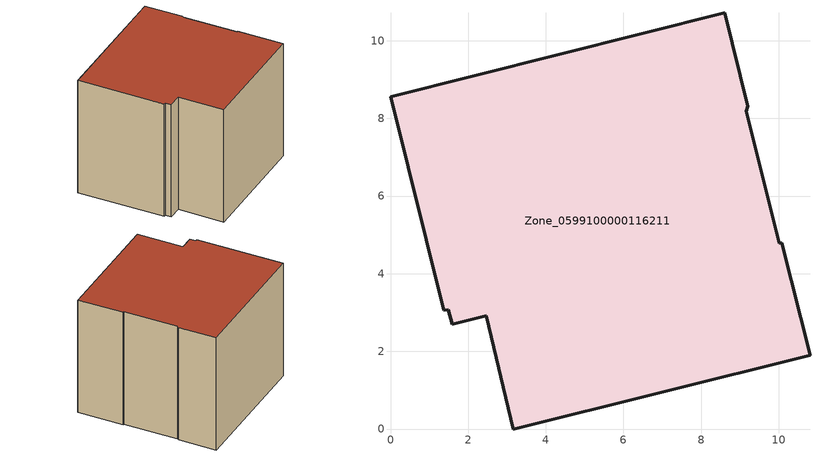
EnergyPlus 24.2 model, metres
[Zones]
Zone_0599100000116211
 floor ground (C_G): 9.16,8.19 10.02,4.79 10.08,4.8 10.8,1.91 3.16,0 2.46,2.92 1.58,2.7 1.49,3.07 1.37,3.06 0,8.55 8.61,10.72 9.21,8.32 z0
 wall outside (C_F): 3.16,0 10.8,1.91 10.08,4.8 10.02,4.79 9.16,8.19 9.21,8.32 8.61,10.72 0,8.55 1.37,3.06 1.49,3.07 1.58,2.7 2.46,2.92 3.16,0 z0:7.88
 roof outside (C_R): 10.08,4.8 10.02,4.79 9.16,8.19 9.21,8.32 8.61,10.72 0,8.55 1.37,3.06 1.49,3.07 1.58,2.7 2.46,2.92 3.16,0 10.8,1.91 z7.88
[BUILDING]
Pand.0599100000116211: North Axis=0; Terrain=City; Loads Convergence Tolerance Value=0.04; Temperature Convergence Tolerance Value=0.4; Solar Distribution=FullExterior; Maximum Number of Warmup Days=25; Minimum Number of Warmup Days=1
[Site:Location]
Rotterdam.The.Hague.AP_ZH_NLD Design_Conditions: Latitude=51.96; Longitude=4.45; Time Zone=1; Elevation=-4.5
[SITE:GROUNDTEMPERATURE:BUILDINGSURFACE]
18, 18, 18, 18, 18, 18, 18, 18, 18, 18, 18, 18
[MATERIAL] Thermal Absorptance=0.9; Solar Absorptance=0.7; Visible Absorptance=0.7
Name | Roughness | Thickness | Conductivity | Density | Specific Heat
G.TC.1965-1974 | MediumSmooth | 0.15 | 0.882353 | 540 | 1210
F.TC.1965-1974 | Rough | 0.3 | 0.697674 | 1920 | 840
R.TC.1965-1974 | MediumRough | 0.2 | 0.232558 | 1500 | 1000
[CONSTRUCTION]
C_G: G.TC.1965-1974
C_F: F.TC.1965-1974
C_R: R.TC.1965-1974
[ZONE]
Zone_0599100000116211: Type=1; Multiplier=1; Ceiling Height=Autocalculate; Volume=Autocalculate; Floor Area=autocalculate; Part of Total Floor Area=Yes
[ZONEINFILTRATION:DESIGNFLOWRATE]
Infil_Zone_0599100000116211: Zone or ZoneList or Space or SpaceList=Zone_0599100000116211; Schedule=AlwaysOn; Design Flow Rate Calculation Method=Flow/Area; Flow Rate per Floor Area=0.003; Constant Term Coefficient=1; Temperature Term Coefficient=0; Velocity Term Coefficient=0; Velocity Squared Term Coefficient=0
[HVACTEMPLATE:ZONE:IDEALLOADSAIRSYSTEM]
Zone_0599100000116211: Maximum Heating Supply Air Temperature=50; Minimum Cooling Supply Air Temperature=13; Maximum Heating Supply Air Humidity Ratio=0.0156; Minimum Cooling Supply Air Humidity Ratio=0.0077; Heating Limit=NoLimit; Cooling Limit=NoLimit; Dehumidification Control Type=ConstantSensibleHeatRatio; Cooling Sensible Heat Ratio=0.7; Dehumidification Setpoint=60; Humidification Control Type=None; Humidification Setpoint=30; Outdoor Air Method=None; Outdoor Air Flow Rate per Person=0.00944; Outdoor Air Flow Rate per Zone Floor Area=0; Outdoor Air Flow Rate per Zone=0; Demand Controlled Ventilation Type=None; Outdoor Air Economizer Type=NoEconomizer; Heat Recovery Type=None; Sensible Heat Recovery Effectiveness=0.7; Latent Heat Recovery Effectiveness=0.65
[ZONECONTROL:THERMOSTAT]
ThermostatControl_Zone_0599100000116211: Zone or ZoneList=Zone_0599100000116211; Control Type Schedule=DualSetpointControlType; Control 1=Thermostat_Zone_0599100000116211; Temperature Difference Between Cutout And Setpoint=0
[THERMOSTATSETPOINT:DUALSETPOINT]
Thermostat_Zone_0599100000116211: Heating Setpoint Temperature Schedule=HeatingSetpoint_Zone_0599100000116211; Cooling Setpoint Temperature Schedule=CoolingSetpoint_Zone_0599100000116211
[SCHEDULE:COMPACT]
HeatingSetpoint_Zone_0599100000116211: Through: 12/31, For: AllDays, Until: 24:00, 21
CoolingSetpoint_Zone_0599100000116211: Through: 12/31, For: AllDays, Until: 24:00, 24
DualSetpointControlType: Through: 12/31, For: AllDays, Until: 24:00, 4
AlwaysOn: Through: 12/31, For: AllDays, Until: 24:00, 1
